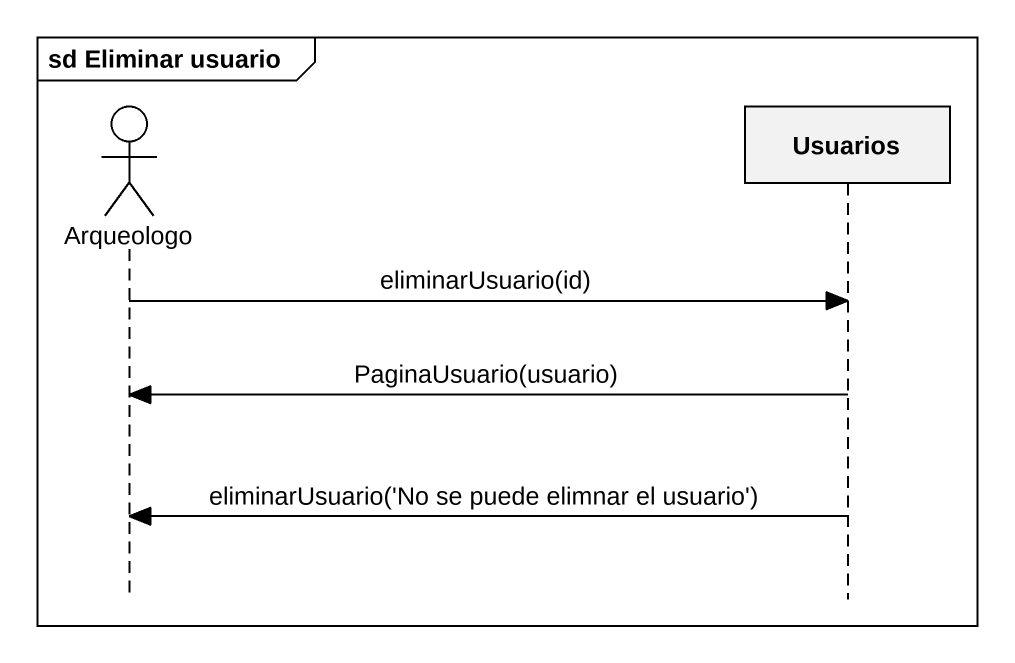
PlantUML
@startuml
mainframe sd Eliminar usuario
hide footbox
actor Arqueologo
participant Usuarios

Arqueologo -> Usuarios : eliminarUsuario(id)
Usuarios -> Arqueologo : PaginaUsuario(usuario)
Usuarios -> Arqueologo : eliminarUsuario('No se puede elimnar el usuario')
@enduml
